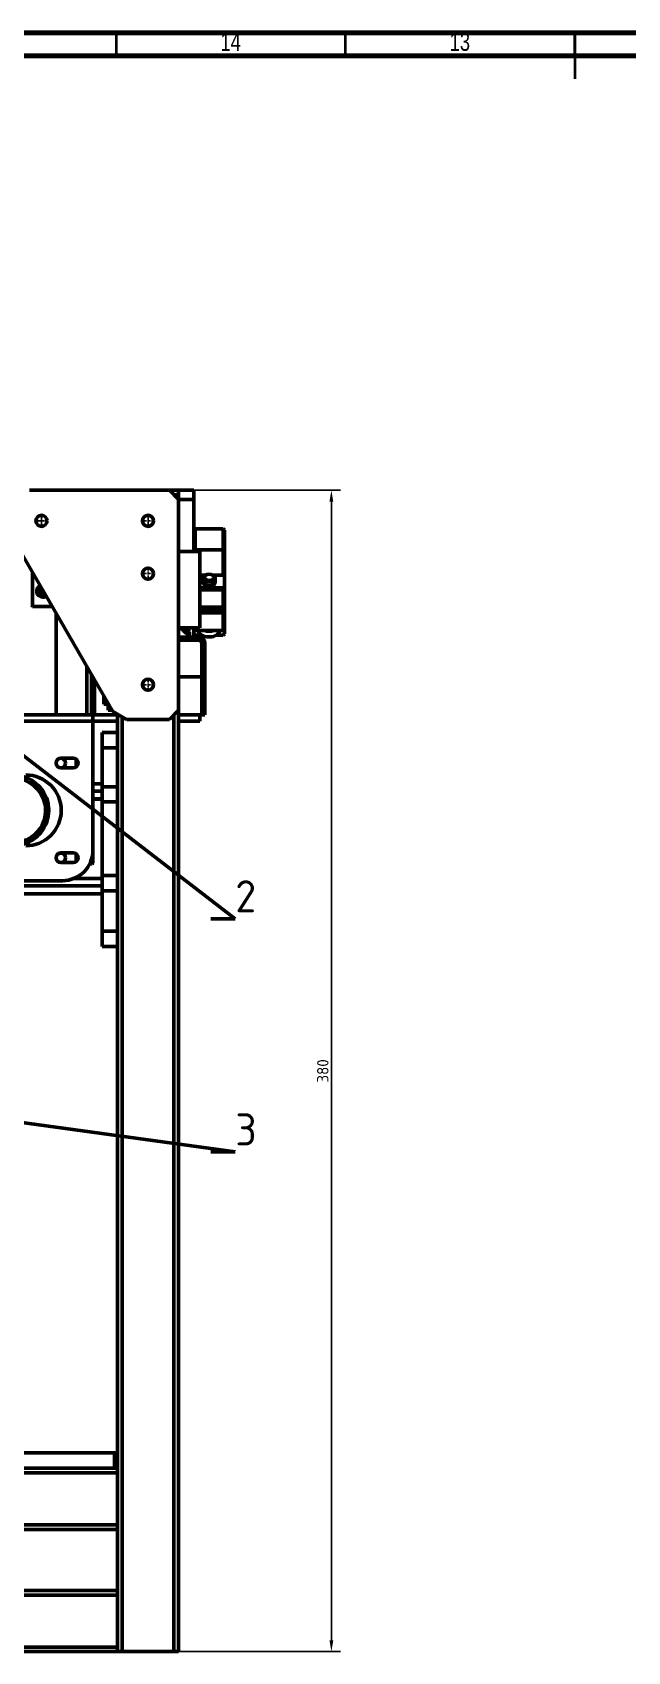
# Model space of a CAD drawing. Header units: millimetres. Extents: x -1615 to 4166, y 5 to 3174.
# Drawn here: x 481.2 to 611, y 2038 to 2391.3 of the extents above; entities that cross this region are included whole.
import ezdxf
from ezdxf import colors
from ezdxf.entities.mleader import LeaderData, LeaderLine
from ezdxf.math import Vec2, Vec3

# ---------------------------------------------------------------- set-up
doc = ezdxf.new("R2010")
doc.units = ezdxf.units.MM
doc.header["$LTSCALE"] = 0.25
doc.header["$PDSIZE"] = -1
doc.linetypes.add('AM_ISO08W050', pattern=[18, 12, -1.5, 3, -1.5])
doc.linetypes.add('CENTER2', pattern=[1.125, 0.75, -0.125, 0.125, -0.125])
doc.layers.get('0').update_dxf_attribs({"lineweight": 50})
for name, color, linetype, lineweight in [('AM_7', 4, 'AM_ISO08W050', 25), ('kich thuoc', 1, 'Continuous', 25), ('Net dam', 7, 'Continuous', 50)]:
    doc.layers.add(name, color=color, linetype=linetype, lineweight=lineweight)
doc.styles.add('SLDTEXTSTYLE1', font='TXT', dxfattribs={"width": 0.75})
doc.styles.get("Standard").update_dxf_attribs({"font": ''})
doc.styles.add('tieng viet', font='')
doc.styles.get('Standard').set_extended_font_data('TCVN 7284')
doc.styles.get('tieng viet').set_extended_font_data('TCVN 7284')
doc.dimstyles.new('Ratio 1.5', dxfattribs={"dimtxt": 2.5, "dimasz": 2.5, "dimexe": 2, "dimexo": 0, "dimtad": 1, "dimtoh": 1, "dimdec": 1, "dimlfac": 1.5, "dimzin": 9, "dimtxsty": 'Standard', "dimcen": 2.5, "dimazin": 0, "dimtfac": 1, "dimtdec": 1, "dimtmove": 0, "dimatfit": 3, "dimfxl": 1, "dimtzin": 1, "dimarcsym": 0})

# ---------------------------------------------------------------- blocks, each defined once
blk = doc.blocks.new('*D1159')
at = {"layer": 'Defpoints', "color": 0, "transparency": 16777216}
for p in [(516.39, 2291.37), (546.39, 2291.37), (513.06, 2038.03)]:
    blk.add_point(p, dxfattribs=at)
at = {"layer": 'kich thuoc', "color": 0, "lineweight": -2, "transparency": 16777216}
for p, q in [((516.39, 2291.37), (548.39, 2291.37)), ((546.39, 2040.53), (546.39, 2288.87)), ((513.06, 2038.03), (548.39, 2038.03))]:
    blk.add_line(p, q, dxfattribs=at)
at = {"layer": 'kich thuoc', "color": 0, "transparency": 16777216}
for points in [[(545.97, 2288.87), (546.81, 2288.87), (546.39, 2291.37)], [(545.97, 2040.53), (546.81, 2040.53), (546.39, 2038.03)]]:
    blk.add_solid(points, dxfattribs=at)
at = {"layer": 'kich thuoc', "color": 0, "transparency": 16777216, "insert": (544.52, 2164.7), "char_height": 2.5, "attachment_point": 5, "rotation": 90}
blk.add_mtext('380', dxfattribs=at)
blk = doc.blocks.new('_DotSmall')
at = {"color": 0, "linetype": 'ByBlock', "const_width": 0.5}
blk.add_lwpolyline([(-0.0625, 0, 1), (0.0625, 0, 1)], format="xyb", close=True, dxfattribs=at)
blk = doc.blocks.new('*U1211')
at = {"layer": 'AM_7', "color": 0, "linetype": 'CENTER2', "transparency": 16777216}
for p, q in [((-1.33, 0), (-0.24, 0)), ((0, 0.24), (0, 1.33)), ((0.24, 0), (1.33, 0)), ((0, -1.33), (0, -0.24))]:
    blk.add_line(p, q, dxfattribs=at)
at = {"layer": 'AM_7', "color": 0, "linetype": 'Continuous', "transparency": 16777216}
for p, q in [((-0.12, 0), (0.12, 0)), ((0, -0.12), (0, 0.12))]:
    blk.add_line(p, q, dxfattribs=at)
blk = doc.blocks.new('*U1212')
at = {"layer": 'AM_7', "color": 0, "linetype": 'CENTER2', "transparency": 16777216}
for p, q in [((-1.33, 0), (-0.24, 0)), ((0, 0.24), (0, 1.33)), ((0.24, 0), (1.33, 0)), ((0, -1.33), (0, -0.24))]:
    blk.add_line(p, q, dxfattribs=at)
at = {"layer": 'AM_7', "color": 0, "linetype": 'Continuous', "transparency": 16777216}
for p, q in [((-0.12, 0), (0.12, 0)), ((0, -0.12), (0, 0.12))]:
    blk.add_line(p, q, dxfattribs=at)
blk = doc.blocks.new('*U1213')
at = {"layer": 'AM_7', "color": 0, "linetype": 'CENTER2', "transparency": 16777216}
for p, q in [((-1.33, 0), (-0.24, 0)), ((0, 0.24), (0, 1.33)), ((0.24, 0), (1.33, 0)), ((0, -1.33), (0, -0.24))]:
    blk.add_line(p, q, dxfattribs=at)
at = {"layer": 'AM_7', "color": 0, "linetype": 'Continuous', "transparency": 16777216}
for p, q in [((-0.12, 0), (0.12, 0)), ((0, -0.12), (0, 0.12))]:
    blk.add_line(p, q, dxfattribs=at)
blk = doc.blocks.new('*U1214')
at = {"layer": 'AM_7', "color": 0, "linetype": 'CENTER2', "transparency": 16777216}
for p, q in [((-1.33, 0), (-0.24, 0)), ((0, 0.24), (0, 1.33)), ((0.24, 0), (1.33, 0)), ((0, -1.33), (0, -0.24))]:
    blk.add_line(p, q, dxfattribs=at)
at = {"layer": 'AM_7', "color": 0, "linetype": 'Continuous', "transparency": 16777216}
for p, q in [((-0.12, 0), (0.12, 0)), ((0, -0.12), (0, 0.12))]:
    blk.add_line(p, q, dxfattribs=at)

msp = doc.modelspace()

# ---------------------------------------------------------------- linework, layer by layer
at = {"color": 7, "linetype": 'Continuous', "lineweight": 70}
for p, q in [((15.001, 2391.131), (1184.001, 2391.131)), ((20.001, 2386.131), (1179.001, 2386.131))]:
    msp.add_line(p, q, dxfattribs=at)
at = {"color": 7, "linetype": 'Continuous', "lineweight": 35}
for p, q in [((499.501, 2386.131), (499.501, 2391.131)), ((549.501, 2386.131), (549.501, 2391.131)), ((599.501, 2391.132), (599.501, 2381.13)), ((599.501, 2386.131), (599.501, 2391.131))]:
    msp.add_line(p, q, dxfattribs=at)
at = {"layer": 'Net dam'}
for p, q in [((480.555, 2291.367), (511.058, 2291.367)), ((513.058, 2289.367), (511.058, 2291.367)), ((513.058, 2291.367), (511.058, 2291.367)), ((513.058, 2290.367), (512.058, 2290.367)), ((513.058, 2291.367), (516.391, 2291.367)), ((513.058, 2291.367), (513.058, 2290.367)), ((513.058, 2290.367), (513.058, 2289.367)), ((513.058, 2289.367), (513.058, 2243.367)), ((516.391, 2289.367), (513.058, 2289.367)), ((516.391, 2291.367), (516.391, 2289.367)), ((516.391, 2289.367), (516.391, 2278.034)), ((516.658, 2282.956), (516.391, 2282.689)), ((522.791, 2282.956), (516.658, 2282.956)), ((516.658, 2282.956), (516.658, 2278.402)), ((523.058, 2282.689), (522.791, 2282.956)), ((522.791, 2278.402), (522.791, 2282.956)), ((523.058, 2282.689), (523.058, 2278.499)), ((516.391, 2278.499), (516.658, 2278.402)), ((522.791, 2278.402), (516.658, 2278.402)), ((516.658, 2278.402), (516.658, 2278.034)), ((523.058, 2278.499), (522.791, 2278.402)), ((522.791, 2272.844), (522.791, 2278.402)), ((523.058, 2278.499), (523.058, 2273.022)), ((498.725, 2243.099), (478.555, 2278.034)), ((513.058, 2278.034), (517.725, 2278.034)), ((517.725, 2278.034), (517.725, 2261.367)), ((481.225, 2273.41), (481.225, 2266.034)), ((518.868, 2272.844), (517.725, 2272.844)), ((518.391, 2272.198), (518.391, 2271.367)), ((519.108, 2272.955), (518.958, 2272.888)), ((520.491, 2272.888), (520.342, 2272.955)), ((522.791, 2272.844), (520.582, 2272.844)), ((521.058, 2271.367), (521.058, 2272.198)), ((523.058, 2273.022), (522.791, 2272.844)), ((523.058, 2270.058), (523.058, 2273.022)), ((482.535, 2269.049), (482.685, 2268.823)), ((482.883, 2269.495), (482.981, 2269.338)), ((482.981, 2269.338), (483.173, 2269.03)), ((483.173, 2269.944), (483.214, 2269.965)), ((483.173, 2269.03), (483.173, 2268.712)), ((483.173, 2269.03), (483.558, 2269.03)), ((483.337, 2268.398), (483.618, 2268.344)), ((483.558, 2269.03), (483.753, 2269.03)), ((484.165, 2268.318), (484.071, 2268.262)), ((517.725, 2270.058), (523.058, 2270.058)), ((522.791, 2269.683), (517.725, 2269.683)), ((522.791, 2269.683), (523.058, 2270.058)), ((522.791, 2265.839), (522.791, 2269.683)), ((523.058, 2270.058), (523.058, 2265.801)), ((481.058, 2266.2), (481.225, 2266.034)), ((481.225, 2266.034), (485.483, 2266.034)), ((486.391, 2264.461), (486.391, 2242.367)), ((517.725, 2265.839), (522.791, 2265.839)), ((523.058, 2265.801), (517.725, 2265.801)), ((517.725, 2265.027), (523.058, 2265.027)), ((522.791, 2264.652), (517.725, 2264.652)), ((523.058, 2265.801), (522.791, 2265.839)), ((523.058, 2265.027), (522.791, 2264.652)), ((522.791, 2260.771), (522.791, 2264.652)), ((523.058, 2265.027), (523.058, 2265.801)), ((523.058, 2265.027), (523.058, 2260.771)), ((517.725, 2261.367), (513.058, 2261.367)), ((516.391, 2260.977), (516.391, 2261.367)), ((516.658, 2260.771), (516.391, 2260.977)), ((516.391, 2260.977), (516.391, 2259.335)), ((516.663, 2260.786), (516.396, 2260.955)), ((516.658, 2261.367), (516.658, 2260.808)), ((516.658, 2260.771), (516.658, 2260.808)), ((523.058, 2260.771), (516.658, 2260.771)), ((523.058, 2260.771), (523.058, 2260.537)), ((513.058, 2259.335), (517.455, 2259.335)), ((517.455, 2258.668), (513.058, 2258.668)), ((515.455, 2259.335), (515.455, 2259.548)), ((516.391, 2260.045), (516.658, 2259.778)), ((516.658, 2259.778), (518.115, 2259.778)), ((517.455, 2259.335), (517.455, 2258.668)), ((518.122, 2258.001), (518.789, 2258.001)), ((518.122, 2250.7), (518.122, 2258.001)), ((518.789, 2258.001), (518.789, 2250.7)), ((521.332, 2259.778), (522.791, 2259.778)), ((522.791, 2259.778), (523.058, 2260.045)), ((523.058, 2260.537), (523.058, 2260.045)), ((493.058, 2252.914), (493.058, 2242.367)), ((494.058, 2250.7), (494.058, 2251.182)), ((494.058, 2250.7), (494.336, 2250.7)), ((494.058, 2242.367), (494.058, 2250.7)), ((494.725, 2250.027), (494.725, 2242.367)), ((513.058, 2250.7), (518.122, 2250.7)), ((518.122, 2250.7), (518.789, 2250.7)), ((518.122, 2242.367), (518.122, 2250.7)), ((518.789, 2250.7), (518.789, 2242.367)), ((496.725, 2244.7), (496.725, 2246.563)), ((497.8, 2244.7), (496.725, 2244.7)), ((497.725, 2244.7), (497.725, 2243.367)), ((498.57, 2243.367), (497.725, 2243.367)), ((498.725, 2243.099), (501.725, 2241.367)), ((511.058, 2241.367), (513.058, 2243.367)), ((513.058, 2243.367), (513.058, 2038.034)), ((390.205, 2242.367), (494.058, 2242.367)), ((390.205, 2241.034), (494.391, 2241.034)), ((494.391, 2242.367), (494.058, 2242.367)), ((494.391, 2241.034), (494.391, 2242.367)), ((494.391, 2242.367), (499.725, 2242.367)), ((494.391, 2241.034), (499.725, 2241.034)), ((494.391, 2212.869), (494.391, 2241.034)), ((494.725, 2242.367), (499.725, 2242.367)), ((499.725, 2242.522), (499.725, 2078.034)), ((500.725, 2241.944), (500.725, 2038.034)), ((511.058, 2241.367), (501.725, 2241.367)), ((512.058, 2242.367), (512.058, 2038.034)), ((513.058, 2242.367), (518.122, 2242.367)), ((513.058, 2242.367), (517.725, 2242.367)), ((513.058, 2241.034), (517.725, 2241.034)), ((517.725, 2241.034), (517.725, 2242.367)), ((518.789, 2242.367), (518.122, 2242.367)), ((496.391, 2238.541), (499.725, 2238.541)), ((496.391, 2235.207), (496.391, 2238.541)), ((490.058, 2232.936), (487.391, 2232.936)), ((490.725, 2231.036), (490.725, 2232.45)), ((490.725, 2232.45), (490.953, 2232.45)), ((499.725, 2235.207), (496.391, 2235.207)), ((496.391, 2226.711), (496.391, 2235.207)), ((490.058, 2230.802), (487.391, 2230.802)), ((491.058, 2232.24), (491.058, 2231.498)), ((491.078, 2231.557), (491.058, 2231.557)), ((494.391, 2227.364), (496.391, 2227.364)), ((494.391, 2225.718), (496.391, 2225.718)), ((496.391, 2226.711), (499.725, 2226.711)), ((496.391, 2223.377), (496.391, 2226.711)), ((494.391, 2224.031), (496.391, 2224.031)), ((494.391, 2223.99), (496.391, 2223.99)), ((499.725, 2223.377), (496.391, 2223.377)), ((496.391, 2207.311), (496.391, 2223.377)), ((490.058, 2212.269), (487.391, 2212.269)), ((490.725, 2210.621), (490.725, 2212.035)), ((491.058, 2211.573), (491.058, 2210.831)), ((494.225, 2209.874), (494.225, 2211.388)), ((494.391, 2210.041), (494.391, 2212.869)), ((490.058, 2210.136), (487.391, 2210.136)), ((490.725, 2210.621), (490.953, 2210.621)), ((493.717, 2209.947), (493.737, 2209.874)), ((493.737, 2209.874), (493.737, 2209.988)), ((493.737, 2209.874), (494.225, 2209.874)), ((494.225, 2209.874), (494.391, 2210.041)), ((487.725, 2206.202), (469.058, 2206.202)), ((476.391, 2205.051), (496.391, 2205.051)), ((490.246, 2206.697), (496.391, 2206.697)), ((496.391, 2207.311), (499.725, 2207.311)), ((496.391, 2203.977), (496.391, 2207.311)), ((476.391, 2203.365), (496.391, 2203.365)), ((476.391, 2203.324), (496.391, 2203.324)), ((499.725, 2203.977), (496.391, 2203.977)), ((496.391, 2195.207), (496.391, 2203.977)), ((496.391, 2195.207), (499.725, 2195.207)), ((496.391, 2191.874), (496.391, 2195.207)), ((499.725, 2191.874), (496.391, 2191.874)), ((499.058, 2081.367), (334.337, 2081.367)), ((499.058, 2078.034), (499.058, 2081.367)), ((499.058, 2081.367), (499.725, 2081.367)), ((499.058, 2078.034), (334.09, 2078.034)), ((334.237, 2077.034), (499.725, 2077.034)), ((499.058, 2078.034), (499.725, 2078.034)), ((499.725, 2078.034), (499.725, 2077.034)), ((499.725, 2077.034), (499.725, 2073.9)), ((499.725, 2073.9), (499.725, 2073.767)), ((499.725, 2073.767), (499.725, 2073.634)), ((499.725, 2073.634), (499.725, 2073.567)), ((499.725, 2073.567), (499.725, 2073.434)), ((499.725, 2073.434), (499.725, 2069.3)), ((499.725, 2069.3), (499.725, 2069.167)), ((499.725, 2069.167), (499.725, 2069.1)), ((499.725, 2069.1), (499.725, 2068.967)), ((499.725, 2068.967), (499.725, 2068.834)), ((499.725, 2068.834), (499.725, 2065.7)), ((334.736, 2064.7), (499.725, 2064.7)), ((334.819, 2065.7), (499.725, 2065.7)), ((499.725, 2065.7), (499.725, 2064.7)), ((499.725, 2064.7), (499.725, 2051.367)), ((499.725, 2051.367), (222.391, 2051.367)), ((499.725, 2050.367), (222.391, 2050.367)), ((499.725, 2051.367), (499.725, 2050.367)), ((499.725, 2050.367), (499.725, 2047.234)), ((499.725, 2047.234), (499.725, 2047.1)), ((499.725, 2047.1), (499.725, 2046.967)), ((499.725, 2046.967), (499.725, 2046.9)), ((499.725, 2046.9), (499.725, 2046.767)), ((499.725, 2046.767), (499.725, 2042.634)), ((499.725, 2042.634), (499.725, 2042.5)), ((499.725, 2042.5), (499.725, 2042.434)), ((499.725, 2042.434), (499.725, 2042.3)), ((499.725, 2042.3), (499.725, 2042.167)), ((499.725, 2042.167), (499.725, 2039.034)), ((499.725, 2039.034), (222.391, 2039.034)), ((499.725, 2039.034), (499.725, 2038.034)), ((499.725, 2038.034), (222.391, 2038.034)), ((500.725, 2038.034), (499.725, 2038.034)), ((503.858, 2038.034), (500.725, 2038.034)), ((503.991, 2038.034), (503.858, 2038.034)), ((504.125, 2038.034), (503.991, 2038.034)), ((504.191, 2038.034), (504.125, 2038.034)), ((504.325, 2038.034), (504.191, 2038.034)), ((505.051, 2038.034), (504.325, 2038.034)), ((507.732, 2038.034), (505.051, 2038.034)), ((508.458, 2038.034), (507.732, 2038.034)), ((508.591, 2038.034), (508.458, 2038.034)), ((508.658, 2038.034), (508.591, 2038.034)), ((508.791, 2038.034), (508.658, 2038.034)), ((508.925, 2038.034), (508.791, 2038.034)), ((512.058, 2038.034), (508.925, 2038.034)), ((513.058, 2038.034), (512.058, 2038.034))]:
    msp.add_line(p, q, dxfattribs=at)
at = {"layer": 'Net dam', "flags": 128}
for points in [[(520.491, 2272.888), (520.668, 2272.795), (520.957, 2272.521), (521.058, 2272.198), (520.957, 2271.874), (520.668, 2271.601), (520.235, 2271.418), (519.725, 2271.353), (519.214, 2271.418), (518.782, 2271.601), (518.493, 2271.874), (518.391, 2272.198), (518.493, 2272.521), (518.782, 2272.795), (518.958, 2272.888)], [(518.391, 2271.367), (518.493, 2271.044), (518.782, 2270.77), (519.214, 2270.587), (519.725, 2270.523), (520.235, 2270.587), (520.668, 2270.77), (520.957, 2271.044), (521.058, 2271.367)], [(519.725, 2273.078), (519.314, 2273.027), (518.966, 2272.879), (518.733, 2272.659), (518.651, 2272.399), (518.733, 2272.139), (518.966, 2271.918), (519.314, 2271.771), (519.725, 2271.719), (520.136, 2271.771), (520.484, 2271.918), (520.716, 2272.139), (520.798, 2272.399), (520.716, 2272.659), (520.484, 2272.879), (520.136, 2273.027), (519.725, 2273.078)], [(484.078, 2268.467), (484.039, 2268.448), (483.618, 2268.344)]]:
    msp.add_lwpolyline(points, dxfattribs=at)
at = {"layer": 'Net dam'}
for centre, radius in [((483.15, 2284.7), 1.212), ((506.391, 2284.7), 1.212), ((506.391, 2273.182), 1.212), ((506.391, 2248.948), 1.212), ((487.391, 2231.869), 1.033), ((487.391, 2211.202), 1.033)]:
    msp.add_circle(centre, radius, dxfattribs=at)
for centre, radius, start, end in [((483.464, 2269.321), 0.968, 113.7377, 196.29886), ((483.533, 2269.411), 1.032, 214.76971, 259.09429), ((483.492, 2269.317), 0.704, 116.95267, 179.06447), ((483.492, 2269.34), 0.704, 180.92966, 243.0532), ((483.477, 2269.65), 0.586, 191.09203, 212.11549), ((483.549, 2269.708), 0.678, 213.0487, 270.78218), ((483.558, 2269.601), 1.434, 250.15689, 290.98599), ((483.558, 2269.44), 0.823, 242.13366, 297.86634), ((483.559, 2269.745), 0.715, 269.95228, 284.67378), ((519.725, 2267.243), 1.773, 234.4144, 305.5856), ((506.391, 2250.7), 12.667, 44.30951, 57.3631), ((506.391, 2250.7), 13.333, 47.17214, 53.1301), ((518.647, 2260.939), 1.264, 187.6466, 234.64432), ((519.725, 2264.146), 3.545, 252.20672, 287.79328), ((520.813, 2260.935), 1.253, 306.6873, 352.46532), ((517.455, 2258.001), 1.333, 0, 90), ((517.455, 2258.001), 0.667, 0, 90), ((519.628, 2262.321), 2.959, 234.62996, 271.86687), ((519.824, 2262.303), 2.941, 268.06418, 306.21303), ((487.391, 2231.869), 1.067, 90, 270), ((490.058, 2231.869), 1.067, 270, 90), ((489.725, 2232.45), 1, 0, 16.42115), ((477.058, 2221.536), 7.667, 211.98783, 90), ((479.725, 2221.536), 7.733, 270, 90), ((477.058, 2221.536), 7, 215.46394, 90), ((487.391, 2211.202), 1.067, 90, 270), ((487.725, 2212.869), 6.667, 270, 0), ((490.058, 2211.202), 1.067, 270, 90), ((489.725, 2210.621), 1, 343.57865, 0)]:
    msp.add_arc(centre, radius, start, end, dxfattribs=at)
for points, knots in [([(482.881, 2270.541), (482.831, 2270.52), (482.631, 2270.434), (482.371, 2270.146), (482.151, 2269.743), (482.126, 2269.461), (482.114, 2269.33)], [0, 0, 0, 0, 0.1048595, 0.418849, 0.7307108, 1, 1, 1, 1]), ([(482.114, 2269.33), (482.176, 2269.354), (482.247, 2269.381), (482.317, 2269.408), (482.325, 2269.411)], [0, 0, 0, 0, 0.8837761, 1, 1, 1, 1]), ([(482.114, 2269.33), (482.129, 2269.186), (482.159, 2268.898), (482.395, 2268.53), (482.748, 2268.254), (483.199, 2268.092), (483.68, 2268.069), (484.039, 2268.118), (484.194, 2268.207), (484.22, 2268.222)], [0, 0, 0, 0, 0.1592891, 0.318374, 0.4815261, 0.645756, 0.8079679, 0.9682273, 1, 1, 1, 1]), ([(482.238, 2269.432), (482.234, 2269.4), (482.212, 2269.227), (482.323, 2268.913), (482.565, 2268.553), (482.848, 2268.346), (483.028, 2268.27), (483.071, 2268.252)], [0, 0, 0, 0, 0.0650367, 0.3471789, 0.6293608, 0.911644, 1, 1, 1, 1]), ([(482.535, 2269.049), (482.507, 2269.158), (482.45, 2269.375), (482.512, 2269.719), (482.687, 2270.023), (482.878, 2270.219), (483.012, 2270.274), (483.031, 2270.281)], [0, 0, 0, 0, 0.23284, 0.4670188, 0.7132776, 0.9594908, 1, 1, 1, 1]), ([(483.173, 2269.944), (483.102, 2269.846), (482.974, 2269.666), (482.846, 2269.433), (482.788, 2269.328)], [0, 0, 0, 0, 0.54826653, 1, 1, 1, 1]), ([(482.788, 2269.328), (482.859, 2269.23), (482.988, 2269.05), (483.116, 2268.817), (483.173, 2268.712)], [0, 0, 0, 0, 0.5482627, 1, 1, 1, 1]), ([(483.618, 2268.344), (483.567, 2268.324), (483.46, 2268.281), (483.274, 2268.248), (483.14, 2268.251), (483.071, 2268.252)], [0, 0, 0, 0, 0.3096741, 0.6491798, 1, 1, 1, 1]), ([(483.173, 2268.712), (483.315, 2268.727), (483.572, 2268.753), (483.828, 2268.725), (483.943, 2268.712)], [0, 0, 0, 0, 0.5482633, 1, 1, 1, 1]), ([(515.455, 2260.479), (515.455, 2260.472), (515.455, 2260.459), (515.455, 2260.35), (515.455, 2260.156), (515.455, 2259.873), (515.455, 2259.655), (515.455, 2259.548)], [0, 0, 0, 0, 0.1434603, 0.2863201, 0.481377, 0.7470695, 1, 1, 1, 1])]:
    msp.add_open_spline(points, degree=3, knots=knots, dxfattribs=at)

# ---------------------------------------------------------------- block references
at = {"layer": 'AM_7', "linetype": 'CENTER2'}
for name, p in [('*U1211', (483.15, 2284.7)), ('*U1212', (506.391, 2284.7)), ('*U1213', (506.391, 2273.182)), ('*U1214', (506.391, 2248.948))]:
    msp.add_blockref(name, p, dxfattribs=at)

# ---------------------------------------------------------------- texts
at = {"color": 7, "linetype": 'Continuous', "lineweight": 0, "char_height": 3.9687, "attachment_point": 2, "style": 'SLDTEXTSTYLE1'}
for s, insert in [('14', (524.421, 2391.191)), ('13', (574.421, 2391.191))]:
    msp.add_mtext(s, dxfattribs=dict(at, insert=insert))

# ---------------------------------------------------------------- dimensions: what is measured, and where the dimension line sits
at = {"layer": 'kich thuoc'}
dim = msp.add_linear_dim(base=(546.391, 2291.367), p1=(513.058, 2038.034), p2=(516.391, 2291.367), angle=90, dimstyle='Ratio 1.5', dxfattribs=at)
dim.commit()
dim.dimension.update_dxf_attribs({"geometry": '*D1159', "text_midpoint": (544.516, 2164.7)})

# ---------------------------------------------------------------- leaders
at = {"layer": 'Net dam'}
ml = msp.add_multileader_mtext('Standard', dxfattribs=at)
ml.set_content('2', color=256, style='tieng viet')
ml.set_leader_properties(color=256, linetype='ByLayer', lineweight=-1)
ml.set_arrow_properties(name='DOTSMALL')
ml.build(insert=Vec2(0, 0))
ml.multileader.update_dxf_attribs({"text_left_attachment_type": 6, "text_right_attachment_type": 6, "dogleg_length": 0, "arrow_head_size": 7})
ctx = ml.context
ctx.base_point, ctx.char_height, ctx.arrow_head_size, ctx.landing_gap_size, ctx.plane_origin = Vec3(525.423, 2197.893), 7, 7, 0, Vec3(476.264, 2235.792)
ctx.left_attachment, ctx.right_attachment = 6, 6
notes = []
notes.append((ctx, [(0, (1, 1, 0), (525.423, 2197.893), (1, 0), 0, [(0, [(476.264, 2235.792)], 0, [])])]))
ctx.mtext.insert, ctx.mtext.flow_direction = Vec3(525.423, 2206.293), 5
ml = msp.add_multileader_mtext('Standard', dxfattribs=at)
ml.set_content('3', color=256, style='tieng viet')
ml.set_leader_properties(color=256, linetype='ByLayer', lineweight=-1)
ml.set_arrow_properties(name='DOTSMALL')
ml.build(insert=Vec2(0, 0))
ml.multileader.update_dxf_attribs({"text_left_attachment_type": 6, "text_right_attachment_type": 6, "dogleg_length": 0, "arrow_head_size": 7})
ctx = ml.context
ctx.base_point, ctx.char_height, ctx.arrow_head_size, ctx.landing_gap_size, ctx.plane_origin = Vec3(525.423, 2147.038), 7, 7, 0, Vec3(405.593, 2163.484)
ctx.left_attachment, ctx.right_attachment = 6, 6
notes.append((ctx, [(0, (1, 1, 0), (525.423, 2147.038), (1, 0), 0, [(0, [(405.593, 2163.484)], 0, [])])]))
ctx.mtext.insert, ctx.mtext.flow_direction = Vec3(525.423, 2155.438), 5
for ctx, leaders in notes:
    for number, flags, end, landing, length, lines in leaders:
        leader = LeaderData()
        leader.index, (leader.has_last_leader_line, leader.has_dogleg_vector, leader.attachment_direction) = number, flags
        leader.last_leader_point, leader.dogleg_vector, leader.dogleg_length = Vec3(end), Vec3(landing), length
        for number, points, colour, breaks in lines:
            line = LeaderLine()
            line.index, line.vertices, line.color, line.breaks = number, Vec3.list(points), colors.encode_raw_color(colour), breaks
            leader.lines.append(line)
        ctx.leaders.append(leader)

doc.saveas('drawing.dxf')
